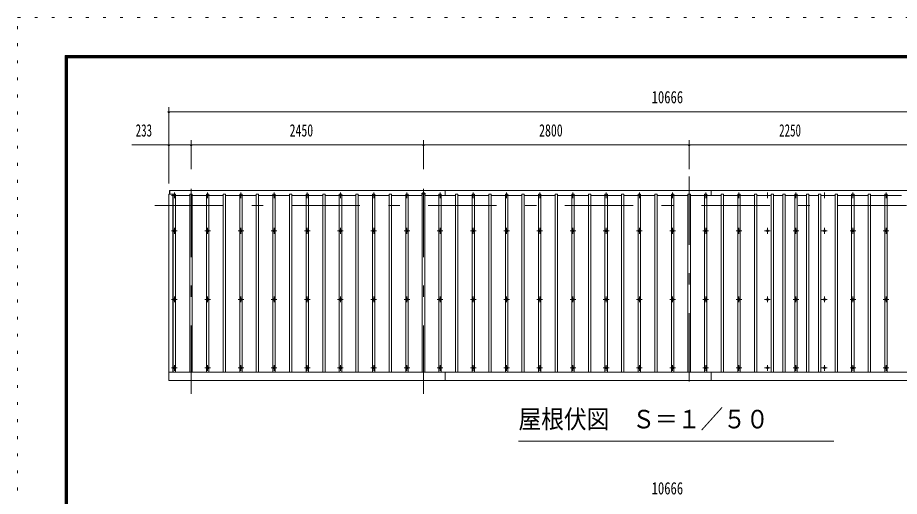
# Model space of a CAD drawing. Units: millimetres, scale not verified. Extents: x -25342 to 25343, y -10500 to 10500.
# Drawn here: x -4357 to 4935, y 5457 to 10500 of the extents above; entities that cross this region are included whole.
import ezdxf
from ezdxf.enums import TextEntityAlignment as Align

# ---------------------------------------------------------------- set-up
doc = ezdxf.new("R2010")
doc.units = ezdxf.units.MM
doc.header["$LTSCALE"] = 60
doc.linetypes.add('USER3', pattern=[24, 12, -5, 2, -5])
doc.linetypes.add('USER4', pattern=[3, 0.5, -2.5])
for name, color, linetype, lineweight in [('0-2_1-05BOLD', 7, 'Continuous', 18), ('0-3_1-25CENTER', 3, 'USER3', 18), ('0-4_1-45THIN', 4, 'Continuous', 18), ('0-5_1-55DIM', 3, 'Continuous', 18), ('0-C_F-F1PAPER', 5, 'Continuous', 18), ('0-D_F-E_J_ADD', 5, 'USER4', 18)]:
    doc.layers.add(name, color=color, linetype=linetype, lineweight=lineweight)
doc.styles.add('ＭＳ ゴシック', font='')
doc.styles.get('ＭＳ ゴシック').set_extended_font_data('MS Gothic')

msp = doc.modelspace()

# ---------------------------------------------------------------- linework, layer by layer
at = {"layer": '0-2_1-05BOLD'}
for p, q in [((-2752.74, 8641.19), (-2752.74, 8677.67)), ((150.26, 8677.67), (150.26, 8626.18)), ((2950.26, 8626.18), (2950.26, 8677.67)), ((-2762.74, 6765.11), (7903.26, 6765.11)), ((150.26, 6765.11), (150.26, 6677.67)), ((2950.26, 6677.67), (2950.26, 6765.11))]:
    msp.add_line(p, q, dxfattribs=at)
for points in [[(7898.26, 8641.19), (7898.26, 8677.67), (-2757.74, 8677.67), (-2757.74, 8641.19)], [(7903.26, 6677.67), (-2762.74, 6677.67), (-2762.74, 8641.19), (-2722.74, 8641.19), (-2722.74, 6765.11)]]:
    msp.add_lwpolyline(points, dxfattribs=at)
for centre in [(-2704.74, 8254.17), (-2354.74, 8254.17), (-2004.74, 8254.17), (-1654.74, 8254.17), (-1304.74, 8254.17), (-954.74, 8254.17), (-604.74, 8254.17), (-254.74, 8254.17), (95.26, 8254.17), (445.26, 8254.17), (795.26, 8254.17), (1145.26, 8254.17), (1495.26, 8254.17), (1845.26, 8254.17), (2195.26, 8254.17), (2545.26, 8254.17), (2895.27, 8254.17), (3245.27, 8254.17), (3545.27, 8254.17), (3845.27, 8254.17), (4145.27, 8254.17), (4445.27, 8254.17), (4795.26, 8254.17), (-2704.74, 7532.51), (-2354.74, 7532.51), (-2004.74, 7532.51), (-1654.74, 7532.51), (-1304.74, 7532.51), (-954.74, 7532.51), (-604.74, 7532.51), (-254.74, 7532.51), (95.26, 7532.51), (445.26, 7532.51), (795.26, 7532.51), (1145.26, 7532.51), (1495.26, 7532.51), (1845.26, 7532.51), (2195.26, 7532.51), (2545.26, 7532.51), (2895.27, 7532.51), (3245.27, 7532.51), (3545.27, 7532.51), (3845.27, 7532.51), (4145.27, 7532.51), (4445.27, 7532.51), (4795.26, 7532.51), (-2704.74, 6810.85), (-2354.74, 6810.85), (-2004.74, 6810.85), (-1654.74, 6810.85), (-1304.74, 6810.85), (-954.74, 6810.85), (-604.74, 6810.85), (-254.74, 6810.85), (95.26, 6810.85), (445.26, 6810.85), (795.26, 6810.85), (1145.26, 6810.85), (1495.26, 6810.85), (1845.26, 6810.85), (2195.26, 6810.85), (2545.26, 6810.85), (2895.27, 6810.85), (3245.27, 6810.85), (3545.27, 6810.85), (3845.27, 6810.85), (4145.27, 6810.85), (4445.27, 6810.85), (4795.26, 6810.85)]:
    msp.add_circle(centre, 10, dxfattribs=at)
for centre, radius, start, end in [((-79.73, 8642.67), 15, 326.44154, 213.55197), ((-2704.74, 8616.22), 14.5, 46.39838, 133.60162), ((-2704.74, 8637.22), 14.5, 226.3961, 313.6039), ((-2354.74, 8616.22), 14.5, 46.39838, 133.60162), ((-2354.74, 8637.22), 14.5, 226.3961, 313.6039), ((-2004.74, 8616.22), 14.5, 46.39838, 133.60162), ((-2004.74, 8637.22), 14.5, 226.3961, 313.6039), ((-1654.74, 8616.22), 14.5, 46.39838, 133.60162), ((-1654.74, 8637.22), 14.5, 226.3961, 313.6039), ((-1304.74, 8616.22), 14.5, 46.39838, 133.60162), ((-1304.74, 8637.22), 14.5, 226.3961, 313.6039), ((-954.74, 8616.22), 14.5, 46.39838, 133.60162), ((-954.74, 8637.22), 14.5, 226.3961, 313.6039), ((-604.74, 8616.22), 14.5, 46.39838, 133.60162), ((-604.74, 8637.22), 14.5, 226.3961, 313.6039), ((-254.74, 8616.22), 14.5, 46.39838, 133.60162), ((-254.74, 8637.22), 14.5, 226.3961, 313.6039), ((95.26, 8616.22), 14.5, 46.39838, 133.60162), ((95.26, 8637.22), 14.5, 226.3961, 313.6039), ((445.26, 8616.22), 14.5, 46.39838, 133.60162), ((445.26, 8637.22), 14.5, 226.3961, 313.6039), ((795.26, 8616.22), 14.5, 46.39838, 133.60162), ((795.26, 8637.22), 14.5, 226.3961, 313.6039), ((1145.26, 8616.22), 14.5, 46.39838, 133.60162), ((1145.26, 8637.22), 14.5, 226.3961, 313.6039), ((1495.26, 8616.22), 14.5, 46.39838, 133.60162), ((1495.26, 8637.22), 14.5, 226.3961, 313.6039), ((1845.26, 8616.22), 14.5, 46.39838, 133.60162), ((1845.26, 8637.22), 14.5, 226.3961, 313.6039), ((2195.26, 8616.22), 14.5, 46.39838, 133.60162), ((2195.26, 8637.22), 14.5, 226.3961, 313.6039), ((2545.26, 8616.22), 14.5, 46.39838, 133.60162), ((2545.26, 8637.22), 14.5, 226.3961, 313.6039), ((2895.27, 8616.22), 14.5, 46.39838, 133.60162), ((2895.27, 8637.22), 14.5, 226.3961, 313.6039), ((3245.27, 8616.22), 14.5, 46.39838, 133.60162), ((3245.27, 8637.22), 14.5, 226.3961, 313.6039), ((3545.27, 8616.22), 14.5, 46.39838, 133.60162), ((3545.27, 8637.22), 14.5, 226.3961, 313.6039), ((3845.27, 8616.22), 14.5, 46.39838, 133.60162), ((3845.27, 8637.22), 14.5, 226.3961, 313.6039), ((4145.27, 8616.22), 14.5, 46.39838, 133.60162), ((4145.27, 8637.22), 14.5, 226.3961, 313.6039), ((4445.27, 8616.22), 14.5, 46.39838, 133.60162), ((4445.27, 8637.22), 14.5, 226.3961, 313.6039), ((4795.26, 8616.22), 14.5, 46.39838, 133.60162), ((4795.26, 8637.22), 14.5, 226.3961, 313.6039)]:
    msp.add_arc(centre, radius, start, end, dxfattribs=at)
at = {"layer": '0-3_1-25CENTER'}
for p, q in [((-2529.74, 6537.67), (-2529.74, 8827.67)), ((-79.74, 6537.67), (-79.74, 8827.67)), ((2720.26, 8827.67), (2720.26, 6537.67)), ((-2704.74, 8656.72), (-2704.74, 8596.72)), ((-2354.74, 8656.72), (-2354.74, 8596.72)), ((-2004.74, 8656.72), (-2004.74, 8596.72)), ((-1654.74, 8596.72), (-1654.74, 8656.72)), ((-1304.74, 8656.72), (-1304.74, 8596.72)), ((-954.74, 8596.72), (-954.74, 8656.72)), ((-604.74, 8656.72), (-604.74, 8596.72)), ((-254.74, 8656.72), (-254.74, 8596.72)), ((-104.73, 8642.67), (-54.73, 8642.67)), ((95.26, 8656.72), (95.26, 8596.72)), ((445.26, 8596.72), (445.26, 8656.72)), ((795.26, 8656.72), (795.26, 8596.72)), ((1145.26, 8596.72), (1145.26, 8656.72)), ((1495.26, 8656.72), (1495.26, 8596.72)), ((1845.26, 8596.72), (1845.26, 8656.72)), ((2195.26, 8656.72), (2195.26, 8596.72)), ((2545.26, 8596.72), (2545.26, 8656.72)), ((2895.27, 8656.72), (2895.27, 8596.72)), ((3245.27, 8656.72), (3245.27, 8596.72)), ((3545.27, 8656.72), (3545.27, 8596.72)), ((3845.27, 8656.72), (3845.27, 8596.72)), ((4145.27, 8656.72), (4145.27, 8596.72)), ((4445.27, 8656.72), (4445.27, 8596.72)), ((4795.26, 8656.72), (4795.26, 8596.72)), ((-2734.73, 8626.72), (-2674.74, 8626.72)), ((-2384.73, 8626.72), (-2324.74, 8626.72)), ((-2034.74, 8626.72), (-1974.74, 8626.72)), ((-1684.74, 8626.72), (-1624.74, 8626.72)), ((-1334.74, 8626.72), (-1274.74, 8626.72)), ((-984.74, 8626.72), (-924.74, 8626.72)), ((-634.74, 8626.72), (-574.74, 8626.72)), ((-284.74, 8626.72), (-224.73, 8626.72)), ((65.27, 8626.72), (125.26, 8626.72)), ((475.26, 8626.72), (415.26, 8626.72)), ((765.26, 8626.72), (825.26, 8626.72)), ((1115.26, 8626.72), (1175.26, 8626.72)), ((1465.26, 8626.72), (1525.26, 8626.72)), ((1815.26, 8626.72), (1875.26, 8626.72)), ((2165.26, 8626.72), (2225.26, 8626.72)), ((2515.27, 8626.72), (2575.27, 8626.72)), ((2865.27, 8626.72), (2925.26, 8626.72)), ((3215.27, 8626.72), (3275.26, 8626.72)), ((3515.27, 8626.72), (3575.26, 8626.72)), ((3815.26, 8626.72), (3875.27, 8626.72)), ((4115.26, 8626.72), (4175.27, 8626.72)), ((4415.26, 8626.72), (4475.27, 8626.72)), ((4765.26, 8626.72), (4825.27, 8626.72)), ((-2909.73, 8521.68), (8050.26, 8521.68)), ((-2704.74, 8284.17), (-2704.74, 8224.17)), ((-2354.74, 8284.17), (-2354.74, 8224.17)), ((-2004.74, 8224.17), (-2004.74, 8284.17)), ((-1654.74, 8284.17), (-1654.74, 8224.17)), ((-1304.74, 8224.17), (-1304.74, 8284.17)), ((-954.74, 8284.17), (-954.74, 8224.17)), ((-604.74, 8224.17), (-604.74, 8284.17)), ((-254.74, 8284.17), (-254.74, 8224.17)), ((95.26, 8284.17), (95.26, 8224.17)), ((445.26, 8224.17), (445.26, 8284.17)), ((795.26, 8284.17), (795.26, 8224.17)), ((1145.26, 8224.17), (1145.26, 8284.17)), ((1495.26, 8284.17), (1495.26, 8224.17)), ((1845.26, 8224.17), (1845.26, 8284.17)), ((2195.26, 8284.17), (2195.26, 8224.17)), ((2545.26, 8284.17), (2545.26, 8224.17)), ((2895.27, 8224.17), (2895.27, 8284.17)), ((3245.27, 8284.17), (3245.27, 8224.17)), ((3545.27, 8224.17), (3545.27, 8284.17)), ((3845.27, 8284.17), (3845.27, 8224.17)), ((4145.27, 8284.17), (4145.27, 8224.17)), ((4445.27, 8284.17), (4445.27, 8224.17)), ((4795.26, 8284.17), (4795.26, 8224.17)), ((-2674.74, 8254.17), (-2734.73, 8254.17)), ((-2324.74, 8254.17), (-2384.73, 8254.17)), ((-2034.74, 8254.17), (-1974.74, 8254.17)), ((-1624.74, 8254.17), (-1684.74, 8254.17)), ((-1334.74, 8254.17), (-1274.74, 8254.17)), ((-924.74, 8254.17), (-984.74, 8254.17)), ((-634.74, 8254.17), (-574.74, 8254.17)), ((-224.73, 8254.17), (-284.74, 8254.17)), ((125.26, 8254.17), (65.27, 8254.17)), ((475.26, 8254.17), (415.26, 8254.17)), ((825.26, 8254.17), (765.26, 8254.17)), ((1115.26, 8254.17), (1175.26, 8254.17)), ((1525.26, 8254.17), (1465.26, 8254.17)), ((1815.26, 8254.17), (1875.26, 8254.17)), ((2225.26, 8254.17), (2165.26, 8254.17)), ((2575.27, 8254.17), (2515.27, 8254.17)), ((2925.26, 8254.17), (2865.27, 8254.17)), ((3275.26, 8254.17), (3215.27, 8254.17)), ((3575.26, 8254.17), (3515.27, 8254.17)), ((3875.27, 8254.17), (3815.26, 8254.17)), ((4175.27, 8254.17), (4115.26, 8254.17)), ((4475.27, 8254.17), (4415.26, 8254.17)), ((4825.27, 8254.17), (4765.26, 8254.17)), ((-2734.73, 7532.51), (-2674.74, 7532.51)), ((-2704.74, 7562.51), (-2704.74, 7502.51)), ((-2384.73, 7532.51), (-2324.74, 7532.51)), ((-2354.74, 7562.51), (-2354.74, 7502.51)), ((-2034.74, 7532.51), (-1974.74, 7532.51)), ((-2004.74, 7502.51), (-2004.74, 7562.51)), ((-1684.74, 7532.51), (-1624.74, 7532.51)), ((-1654.74, 7562.51), (-1654.74, 7502.51)), ((-1334.74, 7532.51), (-1274.74, 7532.51)), ((-1304.74, 7502.51), (-1304.74, 7562.51)), ((-984.74, 7532.51), (-924.74, 7532.51)), ((-954.74, 7562.51), (-954.74, 7502.51)), ((-634.74, 7532.51), (-574.74, 7532.51)), ((-604.74, 7502.51), (-604.74, 7562.51)), ((-284.74, 7532.51), (-224.73, 7532.51)), ((-254.74, 7562.51), (-254.74, 7502.51)), ((65.27, 7532.51), (125.26, 7532.51)), ((95.26, 7502.51), (95.26, 7562.51)), ((415.26, 7532.51), (475.26, 7532.51)), ((445.26, 7562.51), (445.26, 7502.51)), ((765.26, 7532.51), (825.26, 7532.51)), ((795.26, 7502.51), (795.26, 7562.51)), ((1115.26, 7532.51), (1175.26, 7532.51)), ((1145.26, 7562.51), (1145.26, 7502.51)), ((1465.26, 7532.51), (1525.26, 7532.51)), ((1495.26, 7502.51), (1495.26, 7562.51)), ((1815.26, 7532.51), (1875.26, 7532.51)), ((1845.26, 7562.51), (1845.26, 7502.51)), ((2165.26, 7532.51), (2225.26, 7532.51)), ((2195.26, 7502.51), (2195.26, 7562.51)), ((2515.27, 7532.51), (2575.27, 7532.51)), ((2545.26, 7562.51), (2545.26, 7502.51)), ((2925.26, 7532.51), (2865.27, 7532.51)), ((2895.27, 7502.51), (2895.27, 7562.51)), ((3215.27, 7532.51), (3275.26, 7532.51)), ((3245.27, 7562.51), (3245.27, 7502.51)), ((3575.26, 7532.51), (3515.27, 7532.51)), ((3545.27, 7502.51), (3545.27, 7562.51)), ((3815.26, 7532.51), (3875.27, 7532.51)), ((3845.27, 7562.51), (3845.27, 7502.51)), ((4115.26, 7532.51), (4175.27, 7532.51)), ((4145.27, 7562.51), (4145.27, 7502.51)), ((4415.26, 7532.51), (4475.27, 7532.51)), ((4445.27, 7562.51), (4445.27, 7502.51)), ((4765.26, 7532.51), (4825.27, 7532.51)), ((4795.26, 7562.51), (4795.26, 7502.51)), ((-2674.74, 6810.85), (-2734.73, 6810.85)), ((-2704.74, 6840.85), (-2704.74, 6780.85)), ((-2324.74, 6810.85), (-2384.73, 6810.85)), ((-2354.74, 6840.85), (-2354.74, 6780.85)), ((-2034.74, 6810.85), (-1974.74, 6810.85)), ((-2004.74, 6780.85), (-2004.74, 6840.85)), ((-1624.74, 6810.85), (-1684.74, 6810.85)), ((-1654.74, 6840.85), (-1654.74, 6780.85)), ((-1334.74, 6810.85), (-1274.74, 6810.85)), ((-1304.74, 6780.85), (-1304.74, 6840.85)), ((-924.74, 6810.85), (-984.74, 6810.85)), ((-954.74, 6840.85), (-954.74, 6780.85)), ((-634.74, 6810.85), (-574.74, 6810.85)), ((-604.74, 6780.85), (-604.74, 6840.85)), ((-224.73, 6810.85), (-284.74, 6810.85)), ((-254.74, 6840.85), (-254.74, 6780.85)), ((125.26, 6810.85), (65.27, 6810.85)), ((95.26, 6840.85), (95.26, 6780.85)), ((475.26, 6810.85), (415.26, 6810.85)), ((445.26, 6840.85), (445.26, 6780.85)), ((765.26, 6810.85), (825.26, 6810.85)), ((795.26, 6780.85), (795.26, 6840.85)), ((1175.26, 6810.85), (1115.26, 6810.85)), ((1145.26, 6840.85), (1145.26, 6780.85)), ((1465.26, 6810.85), (1525.26, 6810.85)), ((1495.26, 6780.85), (1495.26, 6840.85)), ((1875.26, 6810.85), (1815.26, 6810.85)), ((1845.26, 6840.85), (1845.26, 6780.85)), ((2165.26, 6810.85), (2225.26, 6810.85)), ((2195.26, 6780.85), (2195.26, 6840.85)), ((2575.27, 6810.85), (2515.27, 6810.85)), ((2545.26, 6840.85), (2545.26, 6780.85)), ((2925.26, 6810.85), (2865.27, 6810.85)), ((2895.27, 6780.85), (2895.27, 6840.85)), ((3275.26, 6810.85), (3215.27, 6810.85)), ((3245.27, 6840.85), (3245.27, 6780.85)), ((3575.26, 6810.85), (3515.27, 6810.85)), ((3545.27, 6780.85), (3545.27, 6840.85)), ((3875.27, 6810.85), (3815.26, 6810.85)), ((3845.27, 6840.85), (3845.27, 6780.85)), ((4175.27, 6810.85), (4115.26, 6810.85)), ((4145.27, 6840.85), (4145.27, 6780.85)), ((4475.27, 6810.85), (4415.26, 6810.85)), ((4445.27, 6840.85), (4445.27, 6780.85)), ((4825.27, 6810.85), (4765.26, 6810.85)), ((4795.26, 6840.85), (4795.26, 6780.85))]:
    msp.add_line(p, q, dxfattribs=at)
at = {"layer": '0-4_1-45THIN'}
for p, q in [((-2717.24, 8626.18), (-2722.74, 8626.18)), ((-2692.24, 8626.18), (-2542.24, 8626.18)), ((-2517.24, 8626.18), (-2367.24, 8626.18)), ((-2342.24, 8626.18), (-2192.24, 8626.18)), ((-2167.24, 8626.18), (-2017.23, 8626.18)), ((-1992.23, 8626.18), (-1842.24, 8626.18)), ((-1817.24, 8626.18), (-1667.23, 8626.18)), ((-1642.23, 8626.18), (-1492.24, 8626.18)), ((-1467.24, 8626.18), (-1317.23, 8626.18)), ((-1292.23, 8626.18), (-1142.24, 8626.18)), ((-1117.24, 8626.18), (-967.23, 8626.18)), ((-942.23, 8626.18), (-792.24, 8626.18)), ((-767.24, 8626.18), (-617.23, 8626.18)), ((-592.24, 8626.18), (-442.24, 8626.18)), ((-417.24, 8626.18), (-267.24, 8626.18)), ((-242.24, 8626.18), (-92.24, 8626.18)), ((-67.24, 8626.18), (82.76, 8626.18)), ((107.76, 8626.18), (257.76, 8626.18)), ((282.76, 8626.18), (432.76, 8626.18)), ((457.77, 8626.18), (607.76, 8626.18)), ((632.76, 8626.18), (782.77, 8626.18)), ((807.77, 8626.18), (957.76, 8626.18)), ((982.76, 8626.18), (1132.77, 8626.18)), ((1157.77, 8626.18), (1307.76, 8626.18)), ((1332.76, 8626.18), (1482.77, 8626.18)), ((1507.77, 8626.18), (1657.76, 8626.18)), ((1682.76, 8626.18), (1832.76, 8626.18)), ((1857.76, 8626.18), (2007.76, 8626.18)), ((2032.76, 8626.18), (2182.76, 8626.18)), ((2207.76, 8626.18), (2357.76, 8626.18)), ((2382.76, 8626.18), (2532.76, 8626.18)), ((2557.76, 8626.18), (2707.76, 8626.18)), ((2732.76, 8626.18), (2882.76, 8626.18)), ((2907.76, 8626.18), (3057.77, 8626.18)), ((3082.77, 8626.18), (3232.77, 8626.18)), ((3257.77, 8626.18), (3407.77, 8626.18)), ((3432.77, 8626.18), (3582.77, 8626.18)), ((3607.77, 8626.18), (3707.77, 8626.18)), ((3732.77, 8626.18), (3832.77, 8626.18)), ((3857.77, 8626.18), (3957.76, 8626.18)), ((3982.77, 8626.18), (4082.77, 8626.18)), ((4107.76, 8626.18), (4257.77, 8626.18)), ((4282.77, 8626.18), (4432.76, 8626.18)), ((4457.77, 8626.18), (4607.76, 8626.18)), ((4632.77, 8626.18), (4782.76, 8626.18)), ((4807.77, 8626.18), (4957.76, 8626.18))]:
    msp.add_line(p, q, dxfattribs=at)
for points in [[(-2692.24, 6765.11), (-2692.24, 8641.19), (-2717.24, 8641.19), (-2717.24, 6765.11)], [(-2517.24, 6765.11), (-2517.24, 8641.19), (-2542.24, 8641.19), (-2542.24, 6765.11)], [(-2342.24, 6765.11), (-2342.24, 8641.19), (-2367.24, 8641.19), (-2367.24, 6765.11)], [(-2167.24, 6765.11), (-2167.24, 8641.19), (-2192.24, 8641.19), (-2192.24, 6765.11)], [(-1992.23, 6765.11), (-1992.23, 8641.19), (-2017.23, 8641.19), (-2017.23, 6765.11)], [(-1817.24, 6765.11), (-1817.24, 8641.19), (-1842.24, 8641.19), (-1842.24, 6765.11)], [(-1642.23, 6765.11), (-1642.23, 8641.19), (-1667.23, 8641.19), (-1667.23, 6765.11)], [(-1467.24, 6765.11), (-1467.24, 8641.19), (-1492.24, 8641.19), (-1492.24, 6765.11)], [(-1292.23, 6765.11), (-1292.23, 8641.19), (-1317.23, 8641.19), (-1317.23, 6765.11)], [(-1117.24, 6765.11), (-1117.24, 8641.19), (-1142.24, 8641.19), (-1142.24, 6765.11)], [(-942.23, 6765.11), (-942.23, 8641.19), (-967.24, 8641.19), (-967.24, 6765.11)], [(-767.24, 6765.11), (-767.24, 8641.19), (-792.24, 8641.19), (-792.24, 6765.11)], [(-592.23, 6765.11), (-592.23, 8641.19), (-617.23, 8641.19), (-617.23, 6765.11)], [(-417.24, 6765.11), (-417.24, 8641.19), (-442.24, 8641.19), (-442.24, 6765.11)], [(-242.24, 6765.11), (-242.24, 8641.19), (-267.24, 8641.19), (-267.24, 6765.11)], [(-67.24, 6765.11), (-67.24, 8641.19), (-92.24, 8641.19), (-92.24, 6765.11)], [(107.76, 6765.11), (107.76, 8641.19), (82.76, 8641.19), (82.76, 6765.11)], [(282.76, 6765.11), (282.76, 8641.19), (257.76, 8641.19), (257.76, 6765.11)], [(457.77, 6765.11), (457.77, 8641.19), (432.76, 8641.19), (432.76, 6765.11)], [(632.76, 6765.11), (632.76, 8641.19), (607.76, 8641.19), (607.76, 6765.11)], [(807.77, 6765.11), (807.77, 8641.19), (782.77, 8641.19), (782.77, 6765.11)], [(982.76, 6765.11), (982.76, 8641.19), (957.76, 8641.19), (957.76, 6765.11)], [(1157.77, 6765.11), (1157.77, 8641.19), (1132.76, 8641.19), (1132.76, 6765.11)], [(1332.76, 6765.11), (1332.76, 8641.19), (1307.76, 8641.19), (1307.76, 6765.11)], [(1507.77, 6765.11), (1507.77, 8641.19), (1482.77, 8641.19), (1482.77, 6765.11)], [(1682.76, 6765.11), (1682.76, 8641.19), (1657.76, 8641.19), (1657.76, 6765.11)], [(1857.77, 6765.11), (1857.77, 8641.19), (1832.76, 8641.19), (1832.76, 6765.11)], [(2032.76, 6765.11), (2032.76, 8641.19), (2007.76, 8641.19), (2007.76, 6765.11)], [(2207.77, 6765.11), (2207.77, 8641.19), (2182.76, 8641.19), (2182.76, 6765.11)], [(2382.76, 6765.11), (2382.76, 8641.19), (2357.76, 8641.19), (2357.76, 6765.11)], [(2557.76, 6765.11), (2557.76, 8641.19), (2532.76, 8641.19), (2532.76, 6765.11)], [(2732.76, 6765.11), (2732.76, 8641.19), (2707.76, 8641.19), (2707.76, 6765.11)], [(2907.77, 6765.11), (2907.77, 8641.19), (2882.77, 8641.19), (2882.77, 6765.11)], [(3082.77, 6765.11), (3082.77, 8641.19), (3057.77, 8641.19), (3057.77, 6765.11)], [(3257.77, 6765.11), (3257.77, 8641.19), (3232.77, 8641.19), (3232.77, 6765.11)], [(3432.77, 6765.11), (3432.77, 8641.19), (3407.77, 8641.19), (3407.77, 6765.11)], [(3607.77, 6765.11), (3607.77, 8641.19), (3582.77, 8641.19), (3582.77, 6765.11)], [(3732.77, 6765.11), (3732.77, 8641.19), (3707.77, 8641.19), (3707.77, 6765.11)], [(3857.77, 6765.11), (3857.77, 8641.19), (3832.77, 8641.19), (3832.77, 6765.11)], [(3982.77, 6765.11), (3982.77, 8641.19), (3957.76, 8641.19), (3957.76, 6765.11)], [(4107.76, 6765.11), (4107.76, 8641.19), (4082.77, 8641.19), (4082.77, 6765.11)], [(4282.77, 6765.11), (4282.77, 8641.19), (4257.77, 8641.19), (4257.77, 6765.11)], [(4457.77, 6765.11), (4457.77, 8641.19), (4432.76, 8641.19), (4432.76, 6765.11)], [(4632.77, 6765.11), (4632.77, 8641.19), (4607.76, 8641.19), (4607.76, 6765.11)], [(4807.77, 6765.11), (4807.77, 8641.19), (4782.76, 8641.19), (4782.76, 6765.11)]]:
    msp.add_lwpolyline(points, dxfattribs=at)
at = {"layer": '0-5_1-55DIM'}
for p, q in [((-2752.73, 9508.67), (-2772.73, 9508.67)), ((-2762.73, 9558.67), (-2762.73, 8752.68)), ((7903.26, 9508.67), (-2762.73, 9508.67)), ((-2529.74, 8902.68), (-2529.74, 9208.67)), ((-79.74, 8902.68), (-79.74, 9208.67)), ((2720.26, 9208.67), (2720.26, 8902.68)), ((-3155.24, 9158.67), (8295.76, 9158.67)), ((-2752.73, 9158.67), (-2772.73, 9158.67)), ((-2519.74, 9158.67), (-2539.74, 9158.67)), ((-69.74, 9158.67), (-89.74, 9158.67)), ((2730.26, 9158.67), (2710.26, 9158.67)), ((920.26, 6037.67), (4245.26, 6037.67))]:
    msp.add_line(p, q, dxfattribs=at)
for centre in [(-2762.73, 9508.67), (-2762.73, 9158.67), (-2529.74, 9158.67), (-79.74, 9158.67), (2720.26, 9158.67)]:
    msp.add_arc(centre, 10, 180, 0, dxfattribs=at)
at = {"layer": '0-C_F-F1PAPER'}
for points in [[(24842.6, -10000), (-3857.4, -10000), (-3857.4, 10100), (24842.6, 10100)], [(24840.1, -9997.5), (-3854.9, -9997.5), (-3854.9, 10097.5), (24840.1, 10097.5)], [(24837.6, -9995), (-3852.4, -9995), (-3852.4, 10095), (24837.6, 10095)], [(24835.1, -9992.5), (24835.1, 10092.5), (-3849.9, 10092.5), (-3849.9, -9992.5)], [(24832.6, -9990), (-3847.4, -9990), (-3847.4, 10090), (24832.6, 10090)], [(24830.1, -9987.5), (24830.1, 10087.5), (-3844.9, 10087.5), (-3844.9, -9987.5)], [(24827.6, -9985), (-3842.4, -9985), (-3842.4, 10085), (24827.6, 10085)], [(24825.1, -9982.5), (24825.1, 10082.5), (-3839.9, 10082.5), (-3839.9, -9982.5)], [(24822.6, -9980), (24822.6, 10080), (-3837.4, 10080), (-3837.4, -9980)], [(24820.1, -9977.5), (24820.1, 10077.5), (-3834.9, 10077.5), (-3834.9, -9977.5)], [(24817.6, -9975), (-3832.4, -9975), (-3832.4, 10075), (24817.6, 10075)]]:
    msp.add_lwpolyline(points, close=True, dxfattribs=at)
at = {"layer": '0-D_F-E_J_ADD'}
msp.add_lwpolyline([(25342.6, -10500), (-4357.4, -10500), (-4357.4, 10500), (25342.6, 10500)], close=True, dxfattribs=at)

# ---------------------------------------------------------------- texts
at = {"layer": '0-5_1-55DIM', "color": 7, "style": 'ＭＳ ゴシック'}
for s, height, width, p in [('10666', 130.2, 0.75, (2324.64, 9558.67)), ('233', 130.2, 0.65, (-3113.41, 9208.67)), ('2450', 130.2, 0.7, (-1490.75, 9208.67)), ('2800', 130.2, 0.7, (1138.99, 9208.67)), ('2250', 130.2, 0.65, (3668.58, 9208.67)), ('屋根伏図\u3000Ｓ＝１／５０', 195.4, 0.9, (920.26, 6114.32)), ('10666', 130.2, 0.75, (2324.64, 5438.67))]:
    msp.add_text(s, height=height, dxfattribs=dict(at, width=width)).set_placement(p, align=Align.BOTTOM_LEFT)

doc.saveas('drawing.dxf')
